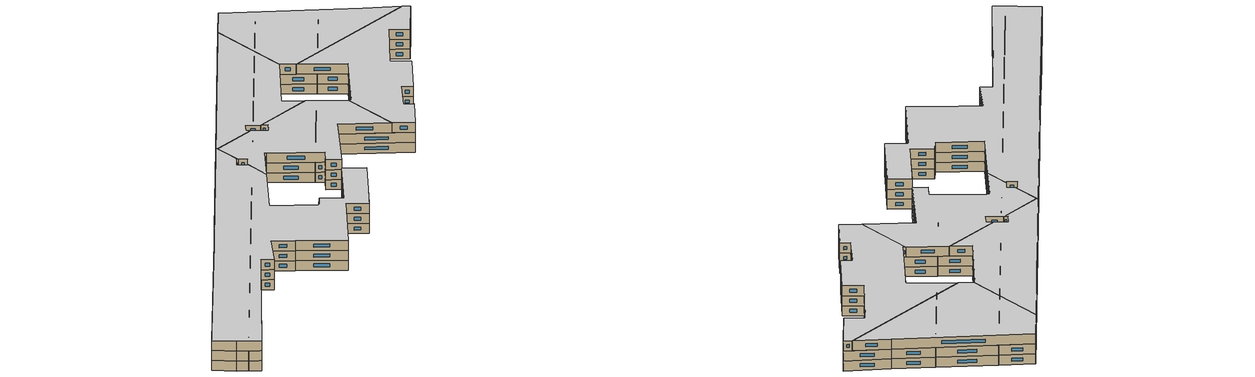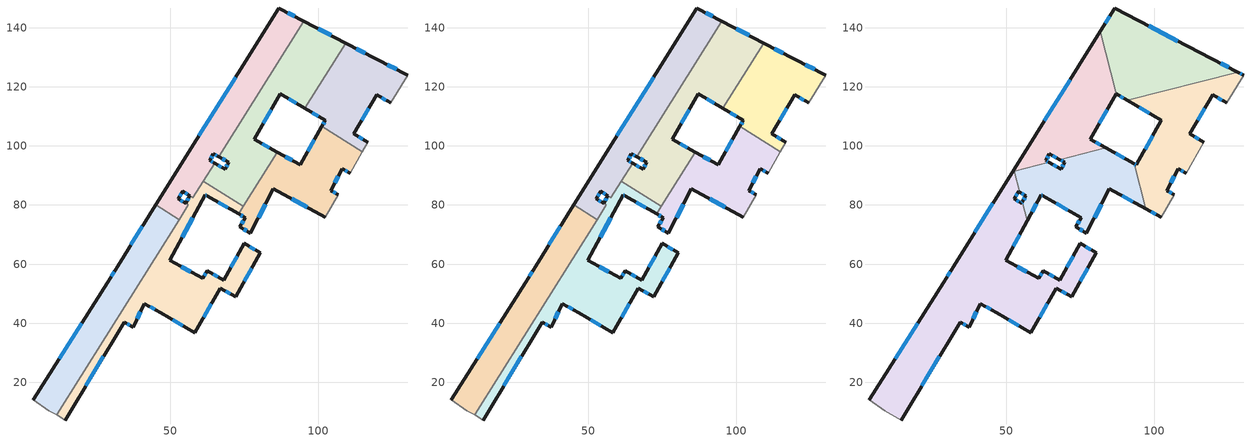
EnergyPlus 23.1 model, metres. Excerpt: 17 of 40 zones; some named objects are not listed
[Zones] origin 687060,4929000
366fc6fda9a1a946_F3_dwelling_0
 floor to 366fc6fda9a1a946_F2_dwelling_0 (EU_floor_Construction): 114.95,97.99 110.87,90.8 108.16,92.24 104.24,84.87 106.75,83.54 102.37,75.82 84.87,85.52 77.11,70.46 73.54,72.61 75.34,75.68 73.11,76.96 86.23,97.88 93.97,93.53 101.26,106.58 z9
 wall outside (EU_wall_Construction): 106.75,83.54 104.24,84.87 108.16,92.24 110.87,90.8 / 73.11,76.96 75.34,75.68 73.54,72.61 77.11,70.46 84.87,85.52 102.37,75.82 / 101.26,106.58 93.97,93.53 86.23,97.88 z9:12
 wall adiabatic (EU_wall_Construction): 102.37,75.82 106.75,83.54 / 110.87,90.8 114.95,97.99 z9:12
 wall to 366fc6fda9a1a946_F3_dwelling_1 (EU_wall_Construction): 114.95,97.99 101.26,106.58 z9:12
 wall to 366fc6fda9a1a946_F3_dwelling_3 (EU_wall_Construction): 86.23,97.88 74.73,79.53 z9:12
 wall to 366fc6fda9a1a946_F3_dwelling_2 (EU_wall_Construction): 74.73,79.53 73.11,76.96 z9:12
 window (EU_Window_Construction): 105.61,87.46 106.78,89.66 / 105.87,84.01 105.12,84.41 / 91,82.12 96.23,79.22 / 79.83,75.74 82.15,80.24 / 74.79,71.85 75.85,71.22 / 74.71,74.61 74.17,73.68 / 73.89,76.51 74.56,76.13 / 91.26,95.06 88.94,96.35 / 98.7,102.01 96.52,98.11 / 109.11,91.74 109.92,91.31 z10.05:10.95
366fc6fda9a1a946_F3_dwelling_1
 floor to 366fc6fda9a1a946_F2_dwelling_1 (EU_floor_Construction): 130.36,123.94 124.56,114.54 119.75,117.23 112.01,104.16 116.81,101.26 114.95,97.99 101.26,106.58 102.41,108.63 95.53,112.69 109.36,134.75 119.48,129.44 z9
 wall outside (EU_wall_Construction): 116.81,101.26 112.01,104.16 119.75,117.23 124.56,114.54 / 95.53,112.69 102.41,108.63 101.26,106.58 / 130.36,123.94 119.48,129.44 109.36,134.75 z9:12
 wall adiabatic (EU_wall_Construction): 114.95,97.99 116.81,101.26 / 124.56,114.54 130.36,123.94 z9:12
 wall to 366fc6fda9a1a946_F3_dwelling_3 (EU_wall_Construction): 109.36,134.75 95.53,112.69 z9:12
 window (EU_Window_Construction): 114.72,108.75 117.03,112.65 / 115.12,102.28 113.69,103.15 / 102,107.91 101.66,107.3 / 97.94,111.27 99.99,110.06 / 115.93,131.3 112.91,132.89 / 126.54,125.87 123.29,127.51 / 121.43,116.29 122.87,115.49 z10.05:10.95
366fc6fda9a1a946_F3_dwelling_2
 floor to 366fc6fda9a1a946_F2_dwelling_2 (EU_floor_Construction): 74.73,79.53 73.11,76.96 62.35,83.13 61.83,83.43 49.74,61.33 60.9,55.23 62.5,57.72 68.05,54.58 74.99,67.01 80.48,63.76 72.06,49 66.91,51.87 58.32,36.71 46.72,43.63 41.25,46.64 37.41,38.66 34.36,40.42 14.43,7.28 11.51,8.98 56.09,80.05 55.15,80.62 56.65,83.08 57.62,82.49 61.12,88.07 z9
 wall outside (EU_wall_Construction): 14.43,7.28 34.36,40.42 37.41,38.66 41.25,46.64 46.72,43.63 58.32,36.71 66.91,51.87 72.06,49 80.48,63.76 74.99,67.01 68.05,54.58 62.5,57.72 60.9,55.23 49.74,61.33 61.83,83.43 62.35,83.13 73.11,76.96 / 56.65,83.08 55.15,80.62 z9:12
 wall adiabatic (EU_wall_Construction): 11.51,8.98 14.43,7.28 z9:12
 wall to 366fc6fda9a1a946_F3_dwelling_5 (EU_wall_Construction): 55.15,80.62 56.09,80.05 52.96,75.06 / 61.12,88.07 57.62,82.49 56.65,83.08 z9:12
 wall to 366fc6fda9a1a946_F3_dwelling_3 (EU_wall_Construction): 74.73,79.53 61.12,88.07 z9:12
 wall to 366fc6fda9a1a946_F3_dwelling_4 (EU_wall_Construction): 52.96,75.06 11.51,8.98 z9:12
 window (EU_Window_Construction): 62.01,83.33 62.16,83.24 / 53.98,69.08 57.59,75.68 / 56.98,57.36 53.65,59.19 / 61.94,56.84 61.46,56.1 / 66.1,55.68 64.44,56.61 / 72.55,62.65 70.48,58.94 / 78.55,64.9 76.91,65.88 / 75.01,54.17 77.52,58.59 / 68.71,50.86 70.25,50 / 61.33,42.02 63.89,46.55 / 50.78,41.2 54.25,39.13 / 43.16,45.58 44.8,44.68 / 38.75,41.45 39.9,43.84 / 35.43,39.8 36.34,39.27 / 21.41,18.9 27.37,28.8 / 56.12,82.22 55.67,81.49 / 66.12,80.97 69.34,79.12 z10.05:10.95
366fc6fda9a1a946_F3_dwelling_3
 floor to 366fc6fda9a1a946_F2_dwelling_3 (EU_floor_Construction): 109.36,134.75 95.53,112.69 87.21,117.59 78.42,102.26 86.23,97.88 74.73,79.53 61.12,88.07 64.94,94.16 68.5,92.12 69.71,94.49 66.29,96.32 95.09,142.23 z9
 wall outside (EU_wall_Construction): 86.23,97.88 78.42,102.26 87.21,117.59 95.53,112.69 / 66.29,96.32 69.71,94.49 68.5,92.12 64.94,94.16 / 109.36,134.75 95.09,142.23 z9:12
 wall to 366fc6fda9a1a946_F3_dwelling_5 (EU_wall_Construction): 95.09,142.23 66.29,96.32 / 64.94,94.16 61.12,88.07 z9:12
 window (EU_Window_Construction): 83.49,99.41 81.16,100.73 / 67.25,92.84 66.19,93.45 / 69.28,93.66 68.92,92.96 / 67.49,95.68 68.51,95.13 / 104.36,137.37 100.1,139.61 / 90.12,115.87 92.61,114.41 / 81.5,107.64 84.13,112.22 z10.05:10.95
366fc6fda9a1a946_F3_dwelling_4
 floor to 366fc6fda9a1a946_F2_dwelling_4 (EU_floor_Construction): 52.96,75.06 11.51,8.98 8.92,10.49 3.58,14.1 28.82,53.95 32.15,59.32 45.08,80.01 z9
 wall outside (EU_wall_Construction): 45.08,80.01 32.15,59.32 28.82,53.95 3.58,14.1 z9:12
 wall adiabatic (EU_wall_Construction): 3.58,14.1 8.92,10.49 11.51,8.98 z9:12
 wall to 366fc6fda9a1a946_F3_dwelling_5 (EU_wall_Construction): 52.96,75.06 45.08,80.01 z9:12
 window (EU_Window_Construction): 19.97,39.97 12.43,28.07 / 30.98,57.43 29.98,55.83 / 40.54,72.75 36.68,66.57 z10.05:10.95
366fc6fda9a1a946_F3_dwelling_5
 floor to 366fc6fda9a1a946_F2_dwelling_5 (EU_floor_Construction): 95.09,142.23 66.29,96.32 64.52,97.26 63.37,95.07 64.94,94.16 57.62,82.49 54.16,84.61 52.66,82.14 56.09,80.05 52.96,75.06 45.08,80.01 86.71,146.63 z9
 wall outside (EU_wall_Construction): 95.09,142.23 86.71,146.63 45.08,80.01 / 64.94,94.16 63.37,95.07 64.52,97.26 66.29,96.32 / 55.15,80.63 52.66,82.14 54.16,84.61 56.64,83.09 z9:12
 window (EU_Window_Construction): 72.11,123.27 59.67,103.37 / 92.15,143.78 89.65,145.09 / 65.14,96.93 65.67,96.65 / 63.77,95.84 64.11,96.49 / 64.39,94.48 63.92,94.75 / 55.03,84.07 55.77,83.62 / 53.18,83.01 53.63,83.74 / 54.27,81.16 53.53,81.61 z10.05:10.95
366fc6fda9a1a946_F4_dwelling_0
 floor to 366fc6fda9a1a946_F3_dwelling_0 (EU_floor_Construction): 114.95,97.99 110.87,90.8 108.16,92.24 104.24,84.87 106.75,83.54 102.37,75.82 84.87,85.52 77.11,70.46 73.54,72.61 75.34,75.68 73.11,76.96 86.23,97.88 93.97,93.53 101.26,106.58 z12
 wall outside (EU_wall_Construction): 106.75,83.54 104.24,84.87 108.16,92.24 110.87,90.8 / 73.11,76.96 75.34,75.68 73.54,72.61 77.11,70.46 84.87,85.52 102.37,75.82 / 101.26,106.58 93.97,93.53 86.23,97.88 z12:15
 wall adiabatic (EU_wall_Construction): 102.37,75.82 106.75,83.54 / 110.87,90.8 114.95,97.99 z12:15
 wall to 366fc6fda9a1a946_F4_dwelling_1 (EU_wall_Construction): 114.95,97.99 101.26,106.58 z12:15
 wall to 366fc6fda9a1a946_F4_dwelling_3 (EU_wall_Construction): 86.23,97.88 74.73,79.53 z12:15
 wall to 366fc6fda9a1a946_F4_dwelling_2 (EU_wall_Construction): 74.73,79.53 73.11,76.96 z12:15
 window (EU_Window_Construction): 105.61,87.46 106.78,89.66 / 105.87,84.01 105.12,84.41 / 91,82.12 96.23,79.22 / 79.83,75.74 82.15,80.24 / 74.79,71.85 75.85,71.22 / 74.71,74.61 74.17,73.68 / 73.89,76.51 74.56,76.13 / 91.26,95.06 88.94,96.35 / 98.7,102.01 96.52,98.11 / 109.11,91.74 109.92,91.31 z13.05:13.95
366fc6fda9a1a946_F4_dwelling_1
 floor to 366fc6fda9a1a946_F3_dwelling_1 (EU_floor_Construction): 130.36,123.94 124.56,114.54 119.75,117.23 112.01,104.16 116.81,101.26 114.95,97.99 101.26,106.58 102.41,108.63 95.53,112.69 109.36,134.75 119.48,129.44 z12
 wall outside (EU_wall_Construction): 116.81,101.26 112.01,104.16 119.75,117.23 124.56,114.54 / 95.53,112.69 102.41,108.63 101.26,106.58 / 130.36,123.94 119.48,129.44 109.36,134.75 z12:15
 wall adiabatic (EU_wall_Construction): 114.95,97.99 116.81,101.26 / 124.56,114.54 130.36,123.94 z12:15
 wall to 366fc6fda9a1a946_F4_dwelling_3 (EU_wall_Construction): 109.36,134.75 95.53,112.69 z12:15
 window (EU_Window_Construction): 114.72,108.75 117.03,112.65 / 115.12,102.28 113.69,103.15 / 102,107.91 101.66,107.3 / 97.94,111.27 99.99,110.06 / 115.93,131.3 112.91,132.89 / 126.54,125.87 123.29,127.51 / 121.43,116.29 122.87,115.49 z13.05:13.95
366fc6fda9a1a946_F4_dwelling_2
 floor to 366fc6fda9a1a946_F3_dwelling_2 (EU_floor_Construction): 74.73,79.53 73.11,76.96 62.35,83.13 61.83,83.43 49.74,61.33 60.9,55.23 62.5,57.72 68.05,54.58 74.99,67.01 80.48,63.76 72.06,49 66.91,51.87 58.32,36.71 46.72,43.63 41.25,46.64 37.41,38.66 34.36,40.42 14.43,7.28 11.51,8.98 56.09,80.05 55.15,80.62 56.65,83.08 57.62,82.49 61.12,88.07 z12
 wall outside (EU_wall_Construction): 14.43,7.28 34.36,40.42 37.41,38.66 41.25,46.64 46.72,43.63 58.32,36.71 66.91,51.87 72.06,49 80.48,63.76 74.99,67.01 68.05,54.58 62.5,57.72 60.9,55.23 49.74,61.33 61.83,83.43 62.35,83.13 73.11,76.96 / 56.65,83.08 55.15,80.62 z12:15
 wall adiabatic (EU_wall_Construction): 11.51,8.98 14.43,7.28 z12:15
 wall to 366fc6fda9a1a946_F4_dwelling_5 (EU_wall_Construction): 55.15,80.62 56.09,80.05 52.96,75.06 / 61.12,88.07 57.62,82.49 56.65,83.08 z12:15
 wall to 366fc6fda9a1a946_F4_dwelling_3 (EU_wall_Construction): 74.73,79.53 61.12,88.07 z12:15
 wall to 366fc6fda9a1a946_F4_dwelling_4 (EU_wall_Construction): 52.96,75.06 11.51,8.98 z12:15
 window (EU_Window_Construction): 62.01,83.33 62.16,83.24 / 53.98,69.08 57.59,75.68 / 56.98,57.36 53.65,59.19 / 61.94,56.84 61.46,56.1 / 66.1,55.68 64.44,56.61 / 72.55,62.65 70.48,58.94 / 78.55,64.9 76.91,65.88 / 75.01,54.17 77.52,58.59 / 68.71,50.86 70.25,50 / 61.33,42.02 63.89,46.55 / 50.78,41.2 54.25,39.13 / 43.16,45.58 44.8,44.68 / 38.75,41.45 39.9,43.84 / 35.43,39.8 36.34,39.27 / 21.41,18.9 27.37,28.8 / 56.12,82.22 55.67,81.49 / 66.12,80.97 69.34,79.12 z13.05:13.95
366fc6fda9a1a946_F4_dwelling_3
 floor to 366fc6fda9a1a946_F3_dwelling_3 (EU_floor_Construction): 109.36,134.75 95.53,112.69 87.21,117.59 78.42,102.26 86.23,97.88 74.73,79.53 61.12,88.07 64.94,94.16 68.5,92.12 69.71,94.49 66.29,96.32 95.09,142.23 z12
 wall outside (EU_wall_Construction): 86.23,97.88 78.42,102.26 87.21,117.59 95.53,112.69 / 66.29,96.32 69.71,94.49 68.5,92.12 64.94,94.16 / 109.36,134.75 95.09,142.23 z12:15
 wall to 366fc6fda9a1a946_F4_dwelling_5 (EU_wall_Construction): 95.09,142.23 66.29,96.32 / 64.94,94.16 61.12,88.07 z12:15
 window (EU_Window_Construction): 83.49,99.41 81.16,100.73 / 67.25,92.84 66.19,93.45 / 69.28,93.66 68.92,92.96 / 67.49,95.68 68.51,95.13 / 104.36,137.37 100.1,139.61 / 90.12,115.87 92.61,114.41 / 81.5,107.64 84.13,112.22 z13.05:13.95
366fc6fda9a1a946_F4_dwelling_4
 floor to 366fc6fda9a1a946_F3_dwelling_4 (EU_floor_Construction): 52.96,75.06 11.51,8.98 8.92,10.49 3.58,14.1 28.82,53.95 32.15,59.32 45.08,80.01 z12
 wall outside (EU_wall_Construction): 45.08,80.01 32.15,59.32 28.82,53.95 3.58,14.1 z12:15
 wall adiabatic (EU_wall_Construction): 3.58,14.1 8.92,10.49 11.51,8.98 z12:15
 wall to 366fc6fda9a1a946_F4_dwelling_5 (EU_wall_Construction): 52.96,75.06 45.08,80.01 z12:15
 window (EU_Window_Construction): 19.97,39.97 12.43,28.07 / 30.98,57.43 29.98,55.83 / 40.54,72.75 36.68,66.57 z13.05:13.95
366fc6fda9a1a946_F4_dwelling_5
 floor to 366fc6fda9a1a946_F3_dwelling_5 (EU_floor_Construction): 95.09,142.23 66.29,96.32 64.52,97.26 63.37,95.07 64.94,94.16 57.62,82.49 54.16,84.61 52.66,82.14 56.09,80.05 52.96,75.06 45.08,80.01 86.71,146.63 z12
 wall outside (EU_wall_Construction): 95.09,142.23 86.71,146.63 45.08,80.01 / 64.94,94.16 63.37,95.07 64.52,97.26 66.29,96.32 / 55.15,80.63 52.66,82.14 54.16,84.61 56.64,83.09 z12:15
 window (EU_Window_Construction): 72.11,123.27 59.67,103.37 / 92.15,143.78 89.65,145.09 / 65.14,96.93 65.67,96.65 / 63.77,95.84 64.11,96.49 / 64.39,94.48 63.92,94.75 / 55.03,84.07 55.77,83.62 / 53.18,83.01 53.63,83.74 / 54.27,81.16 53.53,81.61 z13.05:13.95
366fc6fda9a1a946_F5_dwelling_0
 floor to 366fc6fda9a1a946_F4_dwelling_0 (EU_floor_Construction): 114.95,97.99 110.87,90.8 108.16,92.24 104.24,84.87 106.75,83.54 102.37,75.82 97.15,78.72 93.27,93.92 93.97,93.53 101.26,106.58 z15
 floor to 366fc6fda9a1a946_F4_dwelling_1 (EU_floor_Construction): 130.36,123.94 124.56,114.54 119.75,117.23 112.01,104.16 116.81,101.26 114.95,97.99 101.26,106.58 102.41,108.63 95.53,112.69 98.45,117.36 128.32,124.97 z15
 floor to 366fc6fda9a1a946_F4_dwelling_3 (EU_floor_Construction): 98.45,117.36 95.53,112.69 90.88,115.43 z15
 wall outside (EU_wall_Construction): 116.81,101.26 112.01,104.16 119.75,117.23 124.56,114.54 / 106.75,83.54 104.24,84.87 108.16,92.24 110.87,90.8 / 97.15,78.72 102.37,75.82 / 90.88,115.43 102.41,108.63 93.97,93.53 93.27,93.92 / 130.36,123.94 128.32,124.97 z15:18
 wall adiabatic (EU_wall_Construction): 110.87,90.8 116.81,101.26 / 102.37,75.82 106.75,83.54 / 124.56,114.54 130.36,123.94 z15:18
 wall to 366fc6fda9a1a946_F5_dwelling_2 (EU_wall_Construction): 93.27,93.92 97.15,78.72 z15:18
 wall to 366fc6fda9a1a946_F5_dwelling_1 (EU_wall_Construction): 128.32,124.97 90.88,115.43 z15:18
 window (EU_Window_Construction): 114.72,108.75 117.03,112.65 / 115.12,102.28 113.69,103.15 / 109.11,91.74 109.92,91.31 / 105.61,87.46 106.78,89.66 / 105.87,84.01 105.12,84.41 / 98.98,77.7 100.54,76.84 / 93.72,93.67 93.51,93.79 / 99.45,103.34 96.93,98.83 / 94.92,113.04 98.37,111.02 / 129.64,124.3 129.04,124.61 / 121.43,116.29 122.87,115.49 z16.05:16.95
 ceiling to 366fc6fda9a1a946_F6_dwelling_0 (EU_floor_Construction): 110.87,90.8 116.81,101.26 112.01,104.16 119.75,117.23 124.56,114.54 130.36,123.94 128.32,124.97 90.88,115.43 102.41,108.63 93.97,93.53 93.27,93.92 97.15,78.72 102.37,75.82 106.75,83.54 104.24,84.87 108.16,92.24 z18
366fc6fda9a1a946_F5_dwelling_1
 floor to 366fc6fda9a1a946_F4_dwelling_1 (EU_floor_Construction): 128.32,124.97 98.45,117.36 109.36,134.75 119.48,129.44 z15
 floor to 366fc6fda9a1a946_F4_dwelling_3 (EU_floor_Construction): 109.36,134.75 98.45,117.36 90.88,115.43 87.24,117.57 85.04,126.21 95.09,142.23 z15
 floor to 366fc6fda9a1a946_F4_dwelling_5 (EU_floor_Construction): 95.09,142.23 85.04,126.21 81.83,138.82 86.71,146.63 z15
 wall outside (EU_wall_Construction): 87.24,117.57 90.88,115.43 / 128.32,124.97 119.48,129.44 86.71,146.63 81.82,138.82 z15:18
 wall to 366fc6fda9a1a946_F5_dwelling_3 (EU_wall_Construction): 81.82,138.82 87.24,117.57 z15:18
 window (EU_Window_Construction): 88.52,116.82 89.61,116.18 / 85,143.89 83.54,141.56 / 107.99,135.47 98.2,140.61 / 125.22,126.54 122.58,127.88 z16.05:16.95
 ceiling to 366fc6fda9a1a946_F6_dwelling_1 (EU_floor_Construction): 128.32,124.97 119.48,129.44 86.71,146.63 81.82,138.82 87.24,117.57 90.88,115.43 z18
366fc6fda9a1a946_F5_dwelling_2
 floor to 366fc6fda9a1a946_F4_dwelling_3 (EU_floor_Construction): 86.23,97.87 74.73,79.53 61.12,88.07 64.94,94.16 68.5,92.12 69.71,94.49 68.04,95.38 83.6,99.35 z15
 floor to 366fc6fda9a1a946_F4_dwelling_0 (EU_floor_Construction): 93.27,93.92 97.15,78.72 84.87,85.52 77.11,70.46 73.54,72.61 75.34,75.68 73.12,76.96 86.23,97.87 z15
 floor to 366fc6fda9a1a946_F4_dwelling_2 (EU_floor_Construction): 74.73,79.53 73.12,76.96 62.35,83.13 61.83,83.43 57.03,74.66 55.78,79.56 56.09,80.05 55.57,80.36 55.4,81.04 56.65,83.08 57.62,82.49 61.12,88.07 z15
 floor to 366fc6fda9a1a946_F4_dwelling_5 (EU_floor_Construction): 64.94,94.16 57.62,82.49 54.55,84.36 52.74,91.48 64.42,94.46 z15; 56.09,80.05 55.78,79.56 55.57,80.36 z15
 wall outside (EU_wall_Construction): 57.03,74.66 61.83,83.43 62.35,83.13 75.34,75.68 73.54,72.61 77.11,70.46 84.87,85.52 97.15,78.72 / 54.55,84.36 56.65,83.08 55.4,81.04 / 68.04,95.38 69.71,94.49 68.5,92.12 64.42,94.46 / 93.27,93.92 83.6,99.35 z15:18
 wall to 366fc6fda9a1a946_F5_dwelling_4 (EU_wall_Construction): 55.4,81.04 57.03,74.66 / 52.74,91.48 54.55,84.36 z15:18
 wall to 366fc6fda9a1a946_F5_dwelling_3 (EU_wall_Construction): 64.42,94.46 52.74,91.48 / 83.6,99.35 68.04,95.38 z15:18
 window (EU_Window_Construction): 79.83,75.74 82.15,80.24 / 74.79,71.85 75.85,71.22 / 74.71,74.61 74.17,73.68 / 66.9,80.52 70.78,78.3 / 62.01,83.33 62.16,83.24 / 58.71,77.74 60.14,80.36 / 56.21,82.37 55.84,81.76 / 55.29,83.91 55.91,83.53 / 67.07,92.94 65.85,93.64 / 69.28,93.66 68.92,92.96 / 68.63,95.07 69.12,94.81 / 89.88,95.83 86.99,97.45 / 89.17,83.14 92.84,81.1 z16.05:16.95
 ceiling to 366fc6fda9a1a946_F6_dwelling_2 (EU_floor_Construction): 97.15,78.72 93.27,93.92 83.6,99.35 68.04,95.38 69.71,94.49 68.5,92.12 64.42,94.46 52.74,91.48 54.55,84.36 56.65,83.08 55.4,81.04 57.03,74.66 61.83,83.43 62.35,83.13 75.34,75.68 73.54,72.61 77.11,70.46 84.87,85.52 z18
366fc6fda9a1a946_F5_dwelling_3
 floor to 366fc6fda9a1a946_F4_dwelling_5 (EU_floor_Construction): 81.83,138.82 85.04,126.21 66.29,96.32 64.52,97.26 63.37,95.07 64.42,94.46 52.74,91.48 52.6,92.04 z15
 floor to 366fc6fda9a1a946_F4_dwelling_3 (EU_floor_Construction): 85.04,126.21 87.24,117.57 87.21,117.59 78.42,102.26 83.6,99.35 68.04,95.38 66.29,96.32 z15
 wall outside (EU_wall_Construction): 83.6,99.35 78.42,102.26 87.21,117.59 87.24,117.57 / 64.42,94.46 63.37,95.07 64.52,97.26 68.04,95.38 / 81.82,138.82 52.6,92.04 z15:18
 wall to 366fc6fda9a1a946_F5_dwelling_4 (EU_wall_Construction): 52.6,92.04 52.74,91.48 z15:18
 window (EU_Window_Construction): 81.79,100.37 80.24,101.24 / 65.75,96.61 66.81,96.04 / 63.77,95.84 64.11,96.49 / 64.05,94.67 63.74,94.85 / 71.58,122.42 62.84,108.44 / 81.5,107.64 84.13,112.22 z16.05:16.95
 ceiling to 366fc6fda9a1a946_F6_dwelling_3 (EU_floor_Construction): 83.6,99.35 78.42,102.26 87.21,117.59 87.24,117.57 81.82,138.82 52.6,92.04 52.74,91.48 64.42,94.46 63.37,95.07 64.52,97.26 68.04,95.38 z18
366fc6fda9a1a946_F5_dwelling_4
 floor to 366fc6fda9a1a946_F4_dwelling_2 (EU_floor_Construction): 74.99,67.01 80.48,63.76 72.06,49 66.91,51.87 58.32,36.71 46.72,43.63 41.25,46.64 37.41,38.66 34.36,40.42 14.43,7.28 11.51,8.98 55.78,79.56 57.03,74.66 49.74,61.33 60.9,55.23 62.5,57.72 68.05,54.58 z15; 55.4,81.04 55.57,80.36 55.15,80.62 z15
 floor to 366fc6fda9a1a946_F4_dwelling_4 (EU_floor_Construction): 52.96,75.06 11.51,8.98 8.92,10.49 3.58,14.1 28.82,53.95 32.15,59.32 45.08,80.01 z15
 floor to 366fc6fda9a1a946_F4_dwelling_5 (EU_floor_Construction): 52.6,92.04 54.55,84.36 54.16,84.61 52.66,82.14 55.57,80.36 55.78,79.56 52.96,75.06 45.08,80.01 z15
 wall outside (EU_wall_Construction): 14.43,7.28 34.36,40.42 37.41,38.66 41.25,46.64 46.72,43.63 58.32,36.71 66.91,51.87 72.06,49 80.48,63.76 74.99,67.01 68.05,54.58 62.5,57.72 60.9,55.23 49.74,61.33 57.03,74.66 / 52.6,92.04 32.15,59.32 28.82,53.95 3.58,14.1 / 55.4,81.04 55.15,80.62 52.66,82.14 54.16,84.61 54.55,84.36 z15:18
 wall adiabatic (EU_wall_Construction): 3.58,14.1 8.92,10.49 14.43,7.28 z15:18
 window (EU_Window_Construction): 75.01,54.17 77.52,58.59 / 68.71,50.86 70.25,50 / 61.33,42.02 63.89,46.55 / 50.78,41.2 54.25,39.13 / 43.16,45.58 44.8,44.68 / 38.75,41.45 39.9,43.84 / 35.43,39.8 36.34,39.27 / 21.41,18.9 27.37,28.8 / 19.97,39.97 12.43,28.07 / 30.98,57.43 29.98,55.83 / 45.43,80.57 39.32,70.79 / 54.3,84.52 54.41,84.45 / 53.18,83.01 53.63,83.74 / 54.27,81.16 53.53,81.61 / 55.31,80.9 55.24,80.77 / 52.29,66 54.47,69.98 / 56.98,57.36 53.65,59.19 / 61.94,56.84 61.46,56.1 / 66.1,55.68 64.44,56.61 / 72.55,62.65 70.48,58.94 / 78.55,64.9 76.91,65.88 z16.05:16.95
 ceiling to 366fc6fda9a1a946_F6_dwelling_4 (EU_floor_Construction): 58.32,36.71 66.91,51.87 72.06,49 80.48,63.76 74.99,67.01 68.05,54.58 62.5,57.72 60.9,55.23 49.74,61.33 57.03,74.66 55.4,81.04 55.15,80.62 52.66,82.14 54.16,84.61 54.55,84.36 52.6,92.04 32.15,59.32 28.82,53.95 3.58,14.1 8.92,10.49 14.43,7.28 34.36,40.42 37.41,38.66 41.25,46.64 46.72,43.63 z18
[Building]
EU S2 Campaign: North Axis=0; Terrain=City; Solar Distribution=FullExterior
[Site:Location]
Bologna: Latitude=44.5; Longitude=11.25; Time Zone=1; Elevation=37
[SizingPeriod:WeatherFileDays]
AnnualSizingPeriod: Begin Month=1; Begin Day of Month=1; End Month=12; End Day of Month=31; Day of Week for Start Day=Monday; Use Weather File Daylight Saving Period=No; Use Weather File Rain and Snow Indicators=No
[MATERIAL]
EU_InternalMass_Material: Roughness=MediumRough; Thickness=0.1; Conductivity=1; Density=1800; Specific Heat=900; Thermal Absorptance=0.9; Solar Absorptance=0.7; Visible Absorptance=0.7
[MATERIAL:NOMASS] Roughness=MediumRough; Thermal Absorptance=0.9; Solar Absorptance=0.7; Visible Absorptance=0.7
Name | Thermal Resistance
EU_wall_NoMass | 0.890213
EU_floor_NoMass | 0.79516
[WINDOWMATERIAL:SIMPLEGLAZINGSYSTEM]
EU_Window_SimpleGlazing: UFactor=4.49146; Solar Heat Gain Coefficient=0.85; Visible Transmittance=0.85
[CONSTRUCTION]
EU_wall_Construction: EU_wall_NoMass
EU_floor_Construction: EU_floor_NoMass
EU_InternalMass_Construction: EU_InternalMass_Material
EU_Window_Construction: EU_Window_SimpleGlazing
[ZONE] Type=1; Multiplier=1; Ceiling Height=autocalculate; Floor Area=autocalculate; Part of Total Floor Area=Yes
Name | Volume
366fc6fda9a1a946_F3_dwelling_0; 366fc6fda9a1a946_F4_dwelling_0 | 1770.4
366fc6fda9a1a946_F5_dwelling_0 | 2180.03
366fc6fda9a1a946_F3_dwelling_1; 366fc6fda9a1a946_F4_dwelling_1 | 1770.33
366fc6fda9a1a946_F5_dwelling_1 | 2180.15
366fc6fda9a1a946_F3_dwelling_2; 366fc6fda9a1a946_F4_dwelling_2 | 2599.56
366fc6fda9a1a946_F5_dwelling_2 | 1968.55
366fc6fda9a1a946_F3_dwelling_3; 366fc6fda9a1a946_F4_dwelling_3 | 2589.86
366fc6fda9a1a946_F5_dwelling_3 | 1968.49
366fc6fda9a1a946_F3_dwelling_4; 366fc6fda9a1a946_F4_dwelling_4 | 2180.08
366fc6fda9a1a946_F5_dwelling_4 | 4783.26
366fc6fda9a1a946_F3_dwelling_5; 366fc6fda9a1a946_F4_dwelling_5 | 2170.34
[INTERNALMASS] Construction=EU_InternalMass_Construction
Name | Zone or ZoneList | Surface Area
366fc6fda9a1a946_F3_dwelling_0_EU_InternalMass | 366fc6fda9a1a946_F3_dwelling_0 | 590.134
366fc6fda9a1a946_F3_dwelling_1_EU_InternalMass | 366fc6fda9a1a946_F3_dwelling_1 | 590.109
366fc6fda9a1a946_F3_dwelling_2_EU_InternalMass | 366fc6fda9a1a946_F3_dwelling_2 | 866.524
366fc6fda9a1a946_F3_dwelling_3_EU_InternalMass | 366fc6fda9a1a946_F3_dwelling_3 | 863.285
366fc6fda9a1a946_F3_dwelling_4_EU_InternalMass | 366fc6fda9a1a946_F3_dwelling_4 | 726.693
366fc6fda9a1a946_F3_dwelling_5_EU_InternalMass | 366fc6fda9a1a946_F3_dwelling_5 | 723.445
366fc6fda9a1a946_F4_dwelling_0_EU_InternalMass | 366fc6fda9a1a946_F4_dwelling_0 | 590.134
366fc6fda9a1a946_F4_dwelling_1_EU_InternalMass | 366fc6fda9a1a946_F4_dwelling_1 | 590.109
366fc6fda9a1a946_F4_dwelling_2_EU_InternalMass | 366fc6fda9a1a946_F4_dwelling_2 | 866.524
366fc6fda9a1a946_F4_dwelling_3_EU_InternalMass | 366fc6fda9a1a946_F4_dwelling_3 | 863.285
366fc6fda9a1a946_F4_dwelling_4_EU_InternalMass | 366fc6fda9a1a946_F4_dwelling_4 | 726.693
366fc6fda9a1a946_F4_dwelling_5_EU_InternalMass | 366fc6fda9a1a946_F4_dwelling_5 | 723.445
366fc6fda9a1a946_F5_dwelling_0_EU_InternalMass | 366fc6fda9a1a946_F5_dwelling_0 | 726.678
366fc6fda9a1a946_F5_dwelling_1_EU_InternalMass | 366fc6fda9a1a946_F5_dwelling_1 | 726.715
366fc6fda9a1a946_F5_dwelling_2_EU_InternalMass | 366fc6fda9a1a946_F5_dwelling_2 | 656.182
366fc6fda9a1a946_F5_dwelling_3_EU_InternalMass | 366fc6fda9a1a946_F5_dwelling_3 | 656.163
366fc6fda9a1a946_F5_dwelling_4_EU_InternalMass | 366fc6fda9a1a946_F5_dwelling_4 | 1594.42
[OTHEREQUIPMENT] Fuel Type=Electricity; Design Level Calculation Method=Watts/Area; Power per Zone Floor Area=1; Fraction Latent=0; Fraction Radiant=0; Fraction Lost=0; Carbon Dioxide Generation Rate=0; EndUse Subcategory=EU_Step8_InternalGains
Name | Zone or ZoneList or Space or SpaceList | Schedule
EU_Step8_InternalGain_366fc6fda9a1a946_F3_dwelling_0_f000 | 366fc6fda9a1a946_F3_dwelling_0 | EU_Step8_GainSchedule_366fc6fda9a1a946_F3_dwelling_0_f000
EU_Step8_InternalGain_366fc6fda9a1a946_F3_dwelling_1_f000 | 366fc6fda9a1a946_F3_dwelling_1 | EU_Step8_GainSchedule_366fc6fda9a1a946_F3_dwelling_1_f000
EU_Step8_InternalGain_366fc6fda9a1a946_F3_dwelling_2_f000 | 366fc6fda9a1a946_F3_dwelling_2 | EU_Step8_GainSchedule_366fc6fda9a1a946_F3_dwelling_2_f000
EU_Step8_InternalGain_366fc6fda9a1a946_F3_dwelling_3_f000 | 366fc6fda9a1a946_F3_dwelling_3 | EU_Step8_GainSchedule_366fc6fda9a1a946_F3_dwelling_3_f000
EU_Step8_InternalGain_366fc6fda9a1a946_F3_dwelling_4_f000 | 366fc6fda9a1a946_F3_dwelling_4 | EU_Step8_GainSchedule_366fc6fda9a1a946_F3_dwelling_4_f000
EU_Step8_InternalGain_366fc6fda9a1a946_F3_dwelling_5_f000 | 366fc6fda9a1a946_F3_dwelling_5 | EU_Step8_GainSchedule_366fc6fda9a1a946_F3_dwelling_5_f000
EU_Step8_InternalGain_366fc6fda9a1a946_F4_dwelling_0_f000 | 366fc6fda9a1a946_F4_dwelling_0 | EU_Step8_GainSchedule_366fc6fda9a1a946_F4_dwelling_0_f000
EU_Step8_InternalGain_366fc6fda9a1a946_F4_dwelling_1_f000 | 366fc6fda9a1a946_F4_dwelling_1 | EU_Step8_GainSchedule_366fc6fda9a1a946_F4_dwelling_1_f000
EU_Step8_InternalGain_366fc6fda9a1a946_F4_dwelling_2_f000 | 366fc6fda9a1a946_F4_dwelling_2 | EU_Step8_GainSchedule_366fc6fda9a1a946_F4_dwelling_2_f000
EU_Step8_InternalGain_366fc6fda9a1a946_F4_dwelling_3_f000 | 366fc6fda9a1a946_F4_dwelling_3 | EU_Step8_GainSchedule_366fc6fda9a1a946_F4_dwelling_3_f000
EU_Step8_InternalGain_366fc6fda9a1a946_F4_dwelling_4_f000 | 366fc6fda9a1a946_F4_dwelling_4 | EU_Step8_GainSchedule_366fc6fda9a1a946_F4_dwelling_4_f000
EU_Step8_InternalGain_366fc6fda9a1a946_F4_dwelling_5_f000 | 366fc6fda9a1a946_F4_dwelling_5 | EU_Step8_GainSchedule_366fc6fda9a1a946_F4_dwelling_5_f000
EU_Step8_InternalGain_366fc6fda9a1a946_F5_dwelling_0_f000 | 366fc6fda9a1a946_F5_dwelling_0 | EU_Step8_GainSchedule_366fc6fda9a1a946_F5_dwelling_0_f000
EU_Step8_InternalGain_366fc6fda9a1a946_F5_dwelling_1_f000 | 366fc6fda9a1a946_F5_dwelling_1 | EU_Step8_GainSchedule_366fc6fda9a1a946_F5_dwelling_1_f000
EU_Step8_InternalGain_366fc6fda9a1a946_F5_dwelling_2_f000 | 366fc6fda9a1a946_F5_dwelling_2 | EU_Step8_GainSchedule_366fc6fda9a1a946_F5_dwelling_2_f000
EU_Step8_InternalGain_366fc6fda9a1a946_F5_dwelling_3_f000 | 366fc6fda9a1a946_F5_dwelling_3 | EU_Step8_GainSchedule_366fc6fda9a1a946_F5_dwelling_3_f000
EU_Step8_InternalGain_366fc6fda9a1a946_F5_dwelling_4_f000 | 366fc6fda9a1a946_F5_dwelling_4 | EU_Step8_GainSchedule_366fc6fda9a1a946_F5_dwelling_4_f000
[ZONEVENTILATION:DESIGNFLOWRATE] Schedule=EU_AlwaysOn; Design Flow Rate Calculation Method=AirChanges/Hour; Air Changes per Hour=0.718634; Ventilation Type=Natural; Fan Pressure Rise=0; Fan Total Efficiency=1; Constant Term Coefficient=1; Temperature Term Coefficient=0; Velocity Term Coefficient=0; Velocity Squared Term Coefficient=0; Minimum Indoor Temperature=-100; Maximum Indoor Temperature=100; Delta Temperature=-100; Minimum Outdoor Temperature=-100; Maximum Outdoor Temperature=100; Maximum Wind Speed=40
Name | Zone or ZoneList or Space or SpaceList
EU_ConstantAir_366fc6fda9a1a946_F3_dwelling_0 | 366fc6fda9a1a946_F3_dwelling_0
EU_ConstantAir_366fc6fda9a1a946_F3_dwelling_1 | 366fc6fda9a1a946_F3_dwelling_1
EU_ConstantAir_366fc6fda9a1a946_F3_dwelling_2 | 366fc6fda9a1a946_F3_dwelling_2
EU_ConstantAir_366fc6fda9a1a946_F3_dwelling_3 | 366fc6fda9a1a946_F3_dwelling_3
EU_ConstantAir_366fc6fda9a1a946_F3_dwelling_4 | 366fc6fda9a1a946_F3_dwelling_4
EU_ConstantAir_366fc6fda9a1a946_F3_dwelling_5 | 366fc6fda9a1a946_F3_dwelling_5
EU_ConstantAir_366fc6fda9a1a946_F4_dwelling_0 | 366fc6fda9a1a946_F4_dwelling_0
EU_ConstantAir_366fc6fda9a1a946_F4_dwelling_1 | 366fc6fda9a1a946_F4_dwelling_1
EU_ConstantAir_366fc6fda9a1a946_F4_dwelling_2 | 366fc6fda9a1a946_F4_dwelling_2
EU_ConstantAir_366fc6fda9a1a946_F4_dwelling_3 | 366fc6fda9a1a946_F4_dwelling_3
EU_ConstantAir_366fc6fda9a1a946_F4_dwelling_4 | 366fc6fda9a1a946_F4_dwelling_4
EU_ConstantAir_366fc6fda9a1a946_F4_dwelling_5 | 366fc6fda9a1a946_F4_dwelling_5
EU_ConstantAir_366fc6fda9a1a946_F5_dwelling_0 | 366fc6fda9a1a946_F5_dwelling_0
EU_ConstantAir_366fc6fda9a1a946_F5_dwelling_1 | 366fc6fda9a1a946_F5_dwelling_1
EU_ConstantAir_366fc6fda9a1a946_F5_dwelling_2 | 366fc6fda9a1a946_F5_dwelling_2
EU_ConstantAir_366fc6fda9a1a946_F5_dwelling_3 | 366fc6fda9a1a946_F5_dwelling_3
EU_ConstantAir_366fc6fda9a1a946_F5_dwelling_4 | 366fc6fda9a1a946_F5_dwelling_4
[HVACTEMPLATE:ZONE:IDEALLOADSAIRSYSTEM] System Availability Schedule=EU_AlwaysOn; Maximum Heating Supply Air Temperature=50; Minimum Cooling Supply Air Temperature=13; Maximum Heating Supply Air Humidity Ratio=0.0156; Minimum Cooling Supply Air Humidity Ratio=0.0077; Heating Limit=NoLimit; Cooling Limit=NoLimit; Heating Availability Schedule=EU_AlwaysOn; Cooling Availability Schedule=EU_CoolingOff; Dehumidification Control Type=ConstantSensibleHeatRatio; Cooling Sensible Heat Ratio=0.7; Dehumidification Setpoint=60; Humidification Control Type=None; Humidification Setpoint=30; Outdoor Air Method=None; Outdoor Air Flow Rate per Person=0.00944; Outdoor Air Flow Rate per Zone Floor Area=0; Outdoor Air Flow Rate per Zone=0; Demand Controlled Ventilation Type=None; Outdoor Air Economizer Type=NoEconomizer; Heat Recovery Type=None; Sensible Heat Recovery Effectiveness=0.7; Latent Heat Recovery Effectiveness=0.65
Name | Template Thermostat
366fc6fda9a1a946_F3_dwelling_0 | EU_HeatOnly_366fc6fda9a1a946_F3_dwelling_0
366fc6fda9a1a946_F3_dwelling_1 | EU_HeatOnly_366fc6fda9a1a946_F3_dwelling_1
366fc6fda9a1a946_F3_dwelling_2 | EU_HeatOnly_366fc6fda9a1a946_F3_dwelling_2
366fc6fda9a1a946_F3_dwelling_3 | EU_HeatOnly_366fc6fda9a1a946_F3_dwelling_3
366fc6fda9a1a946_F3_dwelling_4 | EU_HeatOnly_366fc6fda9a1a946_F3_dwelling_4
366fc6fda9a1a946_F3_dwelling_5 | EU_HeatOnly_366fc6fda9a1a946_F3_dwelling_5
366fc6fda9a1a946_F4_dwelling_0 | EU_HeatOnly_366fc6fda9a1a946_F4_dwelling_0
366fc6fda9a1a946_F4_dwelling_1 | EU_HeatOnly_366fc6fda9a1a946_F4_dwelling_1
366fc6fda9a1a946_F4_dwelling_2 | EU_HeatOnly_366fc6fda9a1a946_F4_dwelling_2
366fc6fda9a1a946_F4_dwelling_3 | EU_HeatOnly_366fc6fda9a1a946_F4_dwelling_3
366fc6fda9a1a946_F4_dwelling_4 | EU_HeatOnly_366fc6fda9a1a946_F4_dwelling_4
366fc6fda9a1a946_F4_dwelling_5 | EU_HeatOnly_366fc6fda9a1a946_F4_dwelling_5
366fc6fda9a1a946_F5_dwelling_0 | EU_HeatOnly_366fc6fda9a1a946_F5_dwelling_0
366fc6fda9a1a946_F5_dwelling_1 | EU_HeatOnly_366fc6fda9a1a946_F5_dwelling_1
366fc6fda9a1a946_F5_dwelling_2 | EU_HeatOnly_366fc6fda9a1a946_F5_dwelling_2
366fc6fda9a1a946_F5_dwelling_3 | EU_HeatOnly_366fc6fda9a1a946_F5_dwelling_3
366fc6fda9a1a946_F5_dwelling_4 | EU_HeatOnly_366fc6fda9a1a946_F5_dwelling_4
[SIZING:ZONE] Zone Cooling Design Supply Air Temperature Input Method=SupplyAirTemperature; Zone Cooling Design Supply Air Temperature=13; Zone Heating Design Supply Air Temperature Input Method=SupplyAirTemperature; Zone Heating Design Supply Air Temperature=50; Zone Cooling Design Supply Air Humidity Ratio=0.008; Zone Heating Design Supply Air Humidity Ratio=0.008; Cooling Design Air Flow Method=DesignDay; Cooling Design Air Flow Rate=0; Cooling Minimum Air Flow per Zone Floor Area=0.000762; Cooling Minimum Air Flow=0; Cooling Minimum Air Flow Fraction=0.2; Heating Design Air Flow Method=DesignDay; Heating Design Air Flow Rate=0; Heating Maximum Air Flow per Zone Floor Area=0.002032; Heating Maximum Air Flow=0.141576; Heating Maximum Air Flow Fraction=0.3; Account for Dedicated Outdoor Air System=No; Dedicated Outdoor Air System Control Strategy=NeutralSupplyAir; Dedicated Outdoor Air Low Setpoint Temperature for Design=autosize; Dedicated Outdoor Air High Setpoint Temperature for Design=autosize; Zone Load Sizing Method=Sensible Load Only No Latent Load; Zone Latent Cooling Design Supply Air Humidity Ratio Input Method=HumidityRatioDifference; Zone Cooling Design Supply Air Humidity Ratio Difference=0.005; Zone Latent Heating Design Supply Air Humidity Ratio Input Method=HumidityRatioDifference; Zone Humidification Design Supply Air Humidity Ratio Difference=0.005
366fc6fda9a1a946_F3_dwelling_0; 366fc6fda9a1a946_F3_dwelling_1; 366fc6fda9a1a946_F3_dwelling_2; 366fc6fda9a1a946_F3_dwelling_3; 366fc6fda9a1a946_F3_dwelling_4; 366fc6fda9a1a946_F3_dwelling_5; 366fc6fda9a1a946_F4_dwelling_0; 366fc6fda9a1a946_F4_dwelling_1; 366fc6fda9a1a946_F4_dwelling_2; 366fc6fda9a1a946_F4_dwelling_3; 366fc6fda9a1a946_F4_dwelling_4; 366fc6fda9a1a946_F4_dwelling_5; 366fc6fda9a1a946_F5_dwelling_0; 366fc6fda9a1a946_F5_dwelling_1; 366fc6fda9a1a946_F5_dwelling_2; 366fc6fda9a1a946_F5_dwelling_3; 366fc6fda9a1a946_F5_dwelling_4
[SCHEDULE:CONSTANT]
Name | Hourly Value
EU_AlwaysOn | 1
EU_CoolingOff | 0
[SCHEDULE:FILE] Column Number=1; Rows to Skip at Top=0; Number of Hours of Data=8760; Column Separator=Comma; Interpolate to Timestep=No; Minutes per Item=60; Adjust Schedule for Daylight Savings=Yes
Name | File
EU_Step8_GainSchedule_366fc6fda9a1a946_F3_dwelling_0_f000 | ../../schedules/366fc6fda9a1a946/366fc6fda9a1a946_F3_dwelling_0_f000_gain.csv
EU_Step8_GainSchedule_366fc6fda9a1a946_F3_dwelling_1_f000 | ../../schedules/366fc6fda9a1a946/366fc6fda9a1a946_F3_dwelling_1_f000_gain.csv
EU_Step8_GainSchedule_366fc6fda9a1a946_F3_dwelling_2_f000 | ../../schedules/366fc6fda9a1a946/366fc6fda9a1a946_F3_dwelling_2_f000_gain.csv
EU_Step8_GainSchedule_366fc6fda9a1a946_F3_dwelling_3_f000 | ../../schedules/366fc6fda9a1a946/366fc6fda9a1a946_F3_dwelling_3_f000_gain.csv
EU_Step8_GainSchedule_366fc6fda9a1a946_F3_dwelling_4_f000 | ../../schedules/366fc6fda9a1a946/366fc6fda9a1a946_F3_dwelling_4_f000_gain.csv
EU_Step8_GainSchedule_366fc6fda9a1a946_F3_dwelling_5_f000 | ../../schedules/366fc6fda9a1a946/366fc6fda9a1a946_F3_dwelling_5_f000_gain.csv
EU_Step8_GainSchedule_366fc6fda9a1a946_F4_dwelling_0_f000 | ../../schedules/366fc6fda9a1a946/366fc6fda9a1a946_F4_dwelling_0_f000_gain.csv
EU_Step8_GainSchedule_366fc6fda9a1a946_F4_dwelling_1_f000 | ../../schedules/366fc6fda9a1a946/366fc6fda9a1a946_F4_dwelling_1_f000_gain.csv
EU_Step8_GainSchedule_366fc6fda9a1a946_F4_dwelling_2_f000 | ../../schedules/366fc6fda9a1a946/366fc6fda9a1a946_F4_dwelling_2_f000_gain.csv
EU_Step8_GainSchedule_366fc6fda9a1a946_F4_dwelling_3_f000 | ../../schedules/366fc6fda9a1a946/366fc6fda9a1a946_F4_dwelling_3_f000_gain.csv
EU_Step8_GainSchedule_366fc6fda9a1a946_F4_dwelling_4_f000 | ../../schedules/366fc6fda9a1a946/366fc6fda9a1a946_F4_dwelling_4_f000_gain.csv
EU_Step8_GainSchedule_366fc6fda9a1a946_F4_dwelling_5_f000 | ../../schedules/366fc6fda9a1a946/366fc6fda9a1a946_F4_dwelling_5_f000_gain.csv
EU_Step8_GainSchedule_366fc6fda9a1a946_F5_dwelling_0_f000 | ../../schedules/366fc6fda9a1a946/366fc6fda9a1a946_F5_dwelling_0_f000_gain.csv
EU_Step8_GainSchedule_366fc6fda9a1a946_F5_dwelling_1_f000 | ../../schedules/366fc6fda9a1a946/366fc6fda9a1a946_F5_dwelling_1_f000_gain.csv
EU_Step8_GainSchedule_366fc6fda9a1a946_F5_dwelling_2_f000 | ../../schedules/366fc6fda9a1a946/366fc6fda9a1a946_F5_dwelling_2_f000_gain.csv
EU_Step8_GainSchedule_366fc6fda9a1a946_F5_dwelling_3_f000 | ../../schedules/366fc6fda9a1a946/366fc6fda9a1a946_F5_dwelling_3_f000_gain.csv
EU_Step8_GainSchedule_366fc6fda9a1a946_F5_dwelling_4_f000 | ../../schedules/366fc6fda9a1a946/366fc6fda9a1a946_F5_dwelling_4_f000_gain.csv
